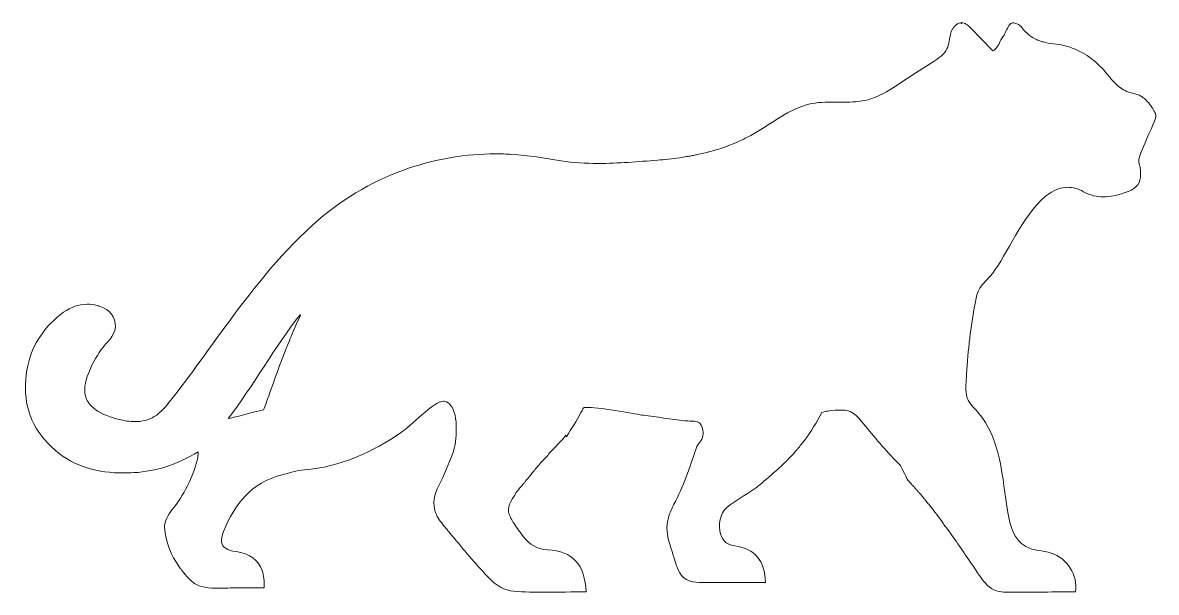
# Model space of a CAD drawing. Header units: millimetres. Extents: x -1063 to 1960, y -491 to 822.
# Drawn here: x -1039 to -275, y -491 to -107 of the extents above; entities that cross this region are included whole.
import ezdxf

# ---------------------------------------------------------------- set-up
doc = ezdxf.new("R2010")
doc.units = ezdxf.units.MM
doc.header["$MEASUREMENT"] = 0
doc.layers.add('Layer 1', color=7, linetype='Continuous')

msp = doc.modelspace()

# ---------------------------------------------------------------- linework, layer by layer
at = {"layer": 'Layer 1', "lineweight": 0}
for points, knots in [([(-275.46, -172.36), (-274.98, -171.19), (-274.63, -169.44), (-275.16, -168.46), (-275.16, -168.46), (-275.16, -168.46), (-275.16, -168.46), (-275.17, -168.43), (-275.18, -168.41), (-275.2, -168.38), (-275.47, -167.87), (-275.75, -167.36), (-276.03, -166.86), (-276.19, -166.58), (-276.34, -166.3), (-276.51, -166.02), (-276.66, -165.76), (-276.81, -165.5), (-276.96, -165.25), (-277.04, -165.11), (-277.12, -164.98), (-277.2, -164.85), (-277.44, -164.46), (-277.69, -164.08), (-277.94, -163.7), (-278.06, -163.51), (-278.18, -163.33), (-278.31, -163.15), (-279.21, -161.84), (-280.19, -160.62), (-281.29, -159.52), (-281.63, -159.19), (-281.98, -158.86), (-282.35, -158.55), (-282.55, -158.38), (-282.75, -158.21), (-282.96, -158.05), (-283.25, -157.82), (-283.56, -157.59), (-283.87, -157.38), (-284.27, -157.11), (-284.69, -156.85), (-285.11, -156.61), (-286.47, -155.86), (-287.98, -155.28), (-289.67, -154.93), (-293.13, -154.2), (-296.09, -152.91), (-298.72, -151.1), (-301.35, -149.28), (-303.65, -146.95), (-305.79, -144.16), (-311.83, -136.28), (-318.99, -129.94), (-327.44, -125.91), (-332.55, -123.47), (-338.12, -121.87), (-344.19, -121.29), (-346.52, -121.06), (-348.71, -120.7), (-350.77, -120.16), (-351.29, -120.03), (-351.81, -119.88), (-352.32, -119.72), (-352.62, -119.62), (-352.92, -119.52), (-353.22, -119.41), (-353.91, -119.17), (-354.59, -118.9), (-355.24, -118.6), (-355.29, -118.58), (-355.34, -118.56), (-355.39, -118.54), (-359.1, -116.85), (-362.32, -114.3), (-365.13, -110.54), (-365.88, -109.54), (-367.27, -108.55), (-368.69, -107.93), (-369.57, -107.54), (-370.47, -107.29), (-371.21, -107.29), (-371.51, -107.29), (-371.77, -107.33), (-372.01, -107.41), (-374.01, -108.08), (-375.21, -111.5), (-376.47, -113.88), (-376.85, -114.61), (-377.21, -115.36), (-377.56, -116.13), (-378.31, -116.83), (-378.94, -117.71), (-379.4, -118.79), (-380.22, -120.76), (-382.61, -125.44), (-384.83, -126.06), (-384.83, -126.06), (-399.88, -110.66), (-399.88, -110.66), (-401.33, -109.17), (-402.93, -107.6), (-404.98, -107.23), (-405.05, -107.22), (-405.12, -107.21), (-405.19, -107.2), (-405.38, -107.18), (-405.57, -107.16), (-405.76, -107.16), (-405.8, -107.16), (-405.84, -107.15), (-405.88, -107.15), (-405.88, -107.15), (-405.88, -107.15), (-405.88, -107.15), (-405.88, -107.15), (-405.88, -107.91), (-405.88, -107.91), (-405.88, -107.91), (-405.88, -107.91), (-405.88, -107.91), (-405.88, -107.74), (-405.88, -107.59), (-405.88, -107.47), (-405.88, -107.47), (-405.88, -107.15), (-405.88, -107.15), (-405.88, -107.15), (-405.88, -107.15), (-405.88, -107.15), (-407.55, -107.15), (-409.08, -107.98), (-410.32, -109.23), (-410.79, -109.7), (-411.21, -110.22), (-411.59, -110.79), (-411.78, -111.08), (-411.96, -111.38), (-412.13, -111.69), (-412.5, -112.37), (-412.81, -113.09), (-413.03, -113.8), (-413.06, -113.9), (-413.09, -114), (-413.12, -114.09), (-414.15, -117.64), (-414.16, -121.5), (-415.79, -124.81), (-417.67, -128.63), (-421.41, -131.13), (-424.98, -133.44), (-424.98, -133.44), (-436.67, -141.01), (-436.67, -141.01), (-436.67, -141.01), (-448.37, -148.58), (-448.37, -148.58), (-448.77, -148.85), (-449.18, -149.11), (-449.59, -149.37), (-455.69, -153.31), (-461.96, -157.18), (-468.96, -159.04), (-474.36, -160.48), (-479.88, -160.71), (-485.42, -160.71), (-488.05, -160.71), (-490.67, -160.66), (-493.3, -160.66), (-493.3, -160.66), (-493.3, -160.66), (-493.3, -160.66), (-499.31, -160.66), (-505.3, -160.93), (-511.14, -162.72), (-524.62, -166.86), (-535.82, -176.45), (-548.02, -183.14), (-548.62, -183.47), (-549.23, -183.8), (-549.83, -184.12), (-551.05, -184.76), (-552.28, -185.37), (-553.51, -185.96), (-554.75, -186.55), (-555.99, -187.12), (-557.24, -187.66), (-557.87, -187.93), (-558.5, -188.2), (-559.13, -188.46), (-562.57, -189.89), (-566.07, -191.15), (-569.62, -192.27), (-570.23, -192.46), (-570.85, -192.65), (-571.47, -192.84), (-573.03, -193.31), (-574.61, -193.75), (-576.19, -194.17), (-576.48, -194.24), (-576.77, -194.32), (-577.06, -194.39), (-579.3, -194.97), (-581.57, -195.5), (-583.84, -195.98), (-584.3, -196.07), (-584.76, -196.17), (-585.23, -196.26), (-586.18, -196.46), (-587.13, -196.64), (-588.09, -196.82), (-589.15, -197.02), (-590.22, -197.21), (-591.29, -197.39), (-592.8, -197.64), (-594.32, -197.88), (-595.84, -198.09), (-600.86, -198.82), (-605.91, -199.36), (-610.95, -199.77), (-623.67, -200.78), (-637.35, -201.96), (-650.79, -201.96), (-659.35, -201.96), (-667.8, -201.48), (-675.85, -200.18), (-686.96, -198.39), (-697.91, -196.54), (-709.16, -195.85), (-710.99, -195.73), (-712.81, -195.65), (-714.64, -195.59), (-716.46, -195.54), (-718.29, -195.51), (-720.11, -195.51), (-739.85, -195.51), (-759.39, -198.79), (-777.93, -205.03), (-800.32, -212.57), (-821.26, -224.42), (-839.34, -240.03), (-862.64, -260.14), (-881.84, -284.39), (-900.1, -309.02), (-913.06, -326.51), (-925.36, -344.57), (-938.95, -361.56), (-942.2, -365.66), (-945.57, -369.82), (-950.02, -372.56), (-953.99, -374.99), (-958.41, -375.9), (-962.9, -375.9), (-966.56, -375.9), (-970.26, -375.3), (-973.81, -374.44), (-978.85, -373.22), (-985.1, -371.12), (-989.83, -367.64), (-989.85, -367.63), (-989.87, -367.62), (-989.88, -367.61), (-990.65, -367.04), (-991.38, -366.43), (-992.06, -365.79), (-992.69, -365.18), (-993.28, -364.54), (-993.81, -363.86), (-993.86, -363.8), (-993.91, -363.74), (-993.95, -363.69), (-994.48, -362.99), (-994.95, -362.25), (-995.36, -361.47), (-995.38, -361.42), (-995.41, -361.37), (-995.44, -361.32), (-995.83, -360.55), (-996.14, -359.74), (-996.38, -358.89), (-996.4, -358.82), (-996.42, -358.76), (-996.44, -358.69), (-996.61, -358.07), (-996.73, -357.43), (-996.8, -356.77), (-997.31, -352.45), (-996.15, -348.11), (-994.63, -344.04), (-992.42, -338.13), (-989.43, -332.52), (-985.76, -327.4), (-982.2, -322.41), (-976.75, -318.61), (-976.25, -312.1), (-975.75, -305.54), (-980.51, -300.29), (-986.47, -298.31), (-987.17, -298.08), (-987.85, -297.88), (-988.54, -297.7), (-990.82, -297.12), (-993.07, -296.83), (-995.27, -296.83), (-1000.89, -296.83), (-1006.24, -298.69), (-1011.18, -302.26), (-1023.61, -311.25), (-1032.31, -323.87), (-1035.31, -338.22), (-1038.74, -354.6), (-1037.05, -371.44), (-1025.76, -385.79), (-1022.81, -389.54), (-1019.67, -392.77), (-1016.36, -395.57), (-1003.46, -406.45), (-987.93, -410.5), (-970.82, -410.5), (-968.52, -410.5), (-966.2, -410.43), (-963.85, -410.29), (-948.55, -409.39), (-934.29, -404.77), (-920.5, -396.24), (-920.63, -398.48), (-920.49, -399.86), (-920.82, -401.1), (-924.24, -413.71), (-929.84, -425.15), (-938.12, -435.4), (-940.72, -438.61), (-943.3, -443.25), (-943.09, -447.08), (-942.54, -457.09), (-938.72, -465.81), (-933.17, -473.72), (-932.88, -474.15), (-932.57, -474.57), (-932.27, -474.99), (-931.91, -475.48), (-931.54, -475.97), (-931.17, -476.46), (-929.86, -478.16), (-928.48, -479.84), (-927.04, -481.48), (-921.85, -487.38), (-915.38, -488.06), (-908.7, -488.06), (-906.78, -488.06), (-904.84, -488.01), (-902.9, -488), (-899.39, -487.99), (-895.87, -487.99), (-892.35, -487.99), (-886.89, -487.99), (-881.44, -487.99), (-876.02, -487.99), (-875.77, -483.4), (-876.2, -479.49), (-877.33, -476.22), (-879.82, -469.03), (-885.67, -464.92), (-894.95, -463.5), (-897.85, -463.05), (-900.09, -462.4), (-901.69, -461.44), (-905.21, -459.34), (-905.65, -455.79), (-903.3, -449.86), (-895.99, -431.38), (-884.4, -417.04), (-864.13, -411.81), (-859.07, -410.51), (-853.99, -408.78), (-848.82, -408.37), (-824.76, -406.45), (-803.01, -396.6), (-783.33, -383.03), (-778.28, -379.54), (-761.18, -362.09), (-755.11, -362.09), (-754.92, -362.09), (-754.75, -362.11), (-754.58, -362.14), (-752.59, -362.55), (-751.04, -363.72), (-749.85, -365.41), (-749.71, -365.6), (-749.58, -365.81), (-749.45, -366.02), (-749.41, -366.09), (-749.37, -366.15), (-749.34, -366.21), (-744.53, -374.39), (-746.74, -392.06), (-748.8, -397.25), (-751.7, -404.55), (-754.6, -411.9), (-758.26, -418.83), (-761.61, -425.18), (-762.55, -431.3), (-760.51, -437.08), (-760.39, -437.4), (-760.27, -437.72), (-760.13, -438.04), (-760, -438.37), (-759.85, -438.69), (-759.7, -439.02), (-759.45, -439.55), (-759.17, -440.07), (-758.86, -440.6), (-758.8, -440.7), (-758.75, -440.8), (-758.69, -440.9), (-758.11, -441.84), (-757.45, -442.78), (-756.7, -443.7), (-755.57, -445.1), (-754.43, -446.49), (-753.29, -447.89), (-752.75, -448.55), (-752.21, -449.22), (-751.67, -449.88), (-751.06, -450.62), (-750.45, -451.37), (-749.83, -452.11), (-749.14, -452.96), (-748.44, -453.81), (-747.73, -454.66), (-740.1, -463.9), (-732.31, -473.01), (-724.07, -481.69), (-720.03, -485.94), (-713.51, -489.81), (-707.86, -490.21), (-700.79, -490.7), (-693.69, -490.84), (-686.59, -490.84), (-677.39, -490.84), (-668.17, -490.61), (-658.96, -490.61), (-658.96, -490.61), (-658.96, -490.61), (-658.96, -490.61), (-659.85, -472.35), (-667.9, -463.07), (-684.97, -462.26), (-692.39, -461.91), (-697.04, -458.68), (-701.15, -453.45), (-703.4, -450.6), (-705.53, -447.66), (-707.53, -444.63), (-708.29, -443.46), (-708.93, -442.41), (-709.47, -441.42), (-709.56, -441.24), (-709.66, -441.06), (-709.75, -440.89), (-709.84, -440.69), (-709.94, -440.5), (-710.03, -440.31), (-712.47, -435.15), (-711.39, -431.87), (-706.99, -425.43), (-706.68, -424.98), (-706.45, -424.39), (-706.29, -423.75), (-706.26, -423.71), (-706.23, -423.68), (-706.2, -423.64), (-705.13, -422.39), (-704.06, -421.13), (-702.99, -419.87), (-702.12, -418.84), (-701.25, -417.8), (-700.39, -416.76), (-700.2, -416.55), (-700.02, -416.33), (-699.84, -416.11), (-698.85, -414.92), (-697.86, -413.72), (-696.87, -412.52), (-696.83, -412.48), (-696.8, -412.43), (-696.76, -412.39), (-695.73, -411.14), (-694.71, -409.88), (-693.7, -408.62), (-693.48, -408.41), (-693.25, -408.19), (-693.03, -407.97), (-693.04, -407.91), (-693.03, -407.86), (-693.03, -407.8), (-692.47, -407.09), (-691.89, -406.38), (-691.33, -405.67), (-689.59, -403.7), (-687.93, -401.83), (-686.11, -400.14), (-685.06, -399.17), (-684.34, -398.18), (-683.85, -397.15), (-679.79, -393.27), (-676, -389.24), (-672.56, -384.94), (-672.46, -385.33), (-672.37, -385.72), (-672.27, -386.13), (-672.27, -386.13), (-672.27, -386.13), (-672.27, -386.13), (-668.75, -380.42), (-664.96, -375.41), (-662.76, -370.05), (-662.51, -369.77), (-662.27, -369.49), (-662.06, -369.2), (-661.94, -369.05), (-661.84, -368.9), (-661.74, -368.75), (-661.71, -368.58), (-661.6, -368.34), (-661.54, -368.18), (-661.31, -367.63), (-661.08, -367.12), (-660.75, -366.67), (-660.75, -366.67), (-660.75, -366.67), (-660.75, -366.66), (-660.67, -366.63), (-660.59, -366.61), (-660.5, -366.58), (-660.49, -366.58), (-660.48, -366.57), (-660.47, -366.57), (-660.39, -366.55), (-660.31, -366.53), (-660.22, -366.51), (-660.2, -366.5), (-660.19, -366.5), (-660.17, -366.5), (-659.97, -366.46), (-659.75, -366.42), (-659.51, -366.39), (-659.48, -366.39), (-659.45, -366.39), (-659.42, -366.38), (-659.32, -366.37), (-659.22, -366.36), (-659.11, -366.35), (-659.08, -366.35), (-659.06, -366.35), (-659.04, -366.35), (-658.91, -366.34), (-658.77, -366.33), (-658.64, -366.32), (-658.6, -366.32), (-658.56, -366.32), (-658.53, -366.32), (-658.42, -366.32), (-658.31, -366.31), (-658.2, -366.31), (-658.15, -366.31), (-658.1, -366.31), (-658.06, -366.31), (-657.92, -366.3), (-657.78, -366.3), (-657.63, -366.3), (-657.62, -366.3), (-657.61, -366.3), (-657.6, -366.3), (-648.07, -366.3), (-623.51, -371.22), (-620.55, -371.61), (-611.2, -372.85), (-601.85, -374.13), (-592.49, -375.33), (-590.26, -375.62), (-584.81, -375.27), (-582.96, -376.52), (-582.19, -377.05), (-581.5, -377.98), (-580.99, -379.13), (-580.93, -379.27), (-580.87, -379.42), (-580.81, -379.56), (-580.69, -379.89), (-580.58, -380.22), (-580.48, -380.57), (-579.65, -383.58), (-579.94, -387.39), (-582.42, -389.79), (-583.39, -390.73), (-584.1, -392.1), (-584.77, -394.03), (-589.2, -406.75), (-593.38, -419.76), (-599.74, -431.53), (-601.23, -434.29), (-602.4, -436.95), (-603.2, -439.6), (-604.79, -444.82), (-604.96, -449.98), (-603.33, -455.66), (-603.06, -456.59), (-602.79, -457.53), (-602.51, -458.46), (-601.88, -460.62), (-601.25, -462.77), (-600.59, -464.92), (-599.7, -467.82), (-598.78, -470.71), (-597.81, -473.58), (-595.76, -479.64), (-591.47, -483.97), (-585.09, -484.15), (-578.4, -484.34), (-571.71, -484.39), (-565.03, -484.39), (-556.02, -484.39), (-547.02, -484.3), (-538.01, -484.3), (-538.01, -484.3), (-538.01, -484.3), (-538.01, -484.3), (-538.01, -484.3), (-538.01, -484.3), (-538.01, -484.3), (-538.72, -469.33), (-544.95, -461.67), (-558.73, -459.66), (-565.11, -458.73), (-567.88, -455.11), (-568.79, -449.43), (-569.94, -442.28), (-567.97, -436.14), (-561.86, -431.9), (-561.42, -431.59), (-560.98, -431.29), (-560.54, -430.99), (-555.14, -427.33), (-549.55, -423.95), (-544.21, -420.2), (-539.37, -416.8), (-524.6, -403.49), (-522.65, -401.2), (-522.53, -401.06), (-522.4, -400.91), (-522.27, -400.76), (-520.82, -399.25), (-519.4, -397.72), (-518.02, -396.14), (-517.68, -395.76), (-517.35, -395.37), (-517.02, -394.97), (-516.79, -394.71), (-516.56, -394.44), (-516.34, -394.17), (-514.82, -392.35), (-513.33, -390.47), (-511.87, -388.53), (-507.49, -382.72), (-503.44, -376.42), (-500.2, -369.84), (-498.89, -369.27), (-497.36, -368.93), (-496.05, -368.79), (-492.28, -368.38), (-489.37, -368.1), (-486.99, -368.1), (-479.98, -368.1), (-477.49, -370.48), (-470.75, -378.86), (-463.4, -387.97), (-455.53, -397.04), (-447.11, -405.52), (-446.1, -407.13), (-442.74, -414.8), (-441.5, -416.11), (-440.95, -416.69), (-440.41, -417.27), (-439.87, -417.85), (-439.7, -418.04), (-439.53, -418.23), (-439.35, -418.42), (-438.99, -418.81), (-438.63, -419.2), (-438.27, -419.59), (-438.06, -419.83), (-437.84, -420.07), (-437.63, -420.31), (-437.32, -420.66), (-437.01, -421), (-436.7, -421.35), (-436.46, -421.61), (-436.23, -421.88), (-436, -422.14), (-435.71, -422.47), (-435.43, -422.79), (-435.15, -423.11), (-434.9, -423.39), (-434.65, -423.68), (-434.41, -423.96), (-434.15, -424.27), (-433.88, -424.57), (-433.62, -424.87), (-433.36, -425.18), (-433.1, -425.48), (-432.85, -425.78), (-432.6, -426.07), (-432.36, -426.35), (-432.12, -426.64), (-431.85, -426.96), (-431.58, -427.28), (-431.31, -427.61), (-431.09, -427.87), (-430.87, -428.14), (-430.65, -428.4), (-430.37, -428.75), (-430.08, -429.09), (-429.8, -429.43), (-429.6, -429.67), (-429.41, -429.91), (-429.21, -430.15), (-428.91, -430.52), (-428.61, -430.89), (-428.31, -431.27), (-428.15, -431.46), (-427.99, -431.66), (-427.84, -431.85), (-427.5, -432.27), (-427.17, -432.69), (-426.83, -433.11), (-426.76, -433.2), (-426.69, -433.29), (-426.61, -433.38), (-423.91, -436.79), (-421.28, -440.25), (-418.7, -443.75), (-418.69, -443.77), (-418.68, -443.79), (-418.66, -443.81), (-418.17, -444.64), (-417.68, -445.48), (-417.16, -446.31), (-417.07, -446.29), (-416.97, -446.27), (-416.87, -446.25), (-416.87, -446.25), (-416.87, -446.25), (-416.87, -446.26), (-411.11, -454.17), (-405.59, -462.28), (-400.03, -470.46), (-398.16, -473.21), (-396.28, -475.97), (-394.39, -478.74), (-391.6, -482.82), (-388.59, -487.09), (-384.11, -489.18), (-380.84, -490.71), (-377.14, -490.9), (-373.5, -490.9), (-372.99, -490.9), (-372.47, -490.9), (-371.96, -490.89), (-357.64, -490.77), (-343.32, -490.65), (-329, -490.54), (-329, -490.54), (-329, -490.54), (-329, -490.54), (-329, -490.54), (-329, -490.54), (-329, -490.54), (-327.51, -479.48), (-334.83, -467.89), (-345.45, -464.47), (-351.07, -462.67), (-357.36, -462.92), (-362.54, -460.11), (-370.41, -455.83), (-373.22, -446.05), (-374.69, -437.22), (-378.63, -413.55), (-379.2, -387.29), (-395.14, -369.35), (-397.73, -366.43), (-400.75, -363.7), (-402.09, -360.04), (-402.99, -357.59), (-403.05, -354.93), (-402.97, -352.31), (-402.96, -351.92), (-402.94, -351.53), (-402.93, -351.15), (-402.83, -348.7), (-402.71, -346.26), (-402.56, -343.82), (-401.62, -327.87), (-399.7, -311.98), (-396.82, -296.27), (-396.25, -293.19), (-395.64, -290.08), (-394.23, -287.3), (-392.4, -283.69), (-389.37, -280.87), (-386.65, -277.87), (-377.54, -267.83), (-366.87, -241.32), (-352.7, -227.21), (-352.68, -227.19), (-352.66, -227.17), (-352.64, -227.15), (-351.26, -225.78), (-349.85, -224.54), (-348.4, -223.43), (-348.06, -223.17), (-347.73, -222.92), (-347.39, -222.68), (-347.14, -222.51), (-346.9, -222.34), (-346.65, -222.17), (-342.8, -219.59), (-338.7, -218.06), (-334.33, -218.06), (-330.94, -218.06), (-327.39, -218.97), (-323.66, -221.03), (-319.12, -223.52), (-314.68, -224.5), (-310.27, -224.5), (-305.61, -224.5), (-300.97, -223.41), (-296.24, -221.84), (-294.43, -221.24), (-292.88, -220.62), (-291.57, -219.93), (-291.53, -219.92), (-291.5, -219.9), (-291.46, -219.88), (-290.76, -219.51), (-290.14, -219.12), (-289.57, -218.71), (-285.56, -215.83), (-284.67, -211.78), (-285.63, -204.62), (-285.92, -202.45), (-286.99, -199.96), (-286.3, -198.16), (-282.93, -189.47), (-279.04, -180.98), (-275.46, -172.36)], [0, 0, 0, 0, 1, 1, 1, 2, 2, 2, 3, 3, 3, 4, 4, 4, 5, 5, 5, 6, 6, 6, 7, 7, 7, 8, 8, 8, 9, 9, 9, 10, 10, 10, 11, 11, 11, 12, 12, 12, 13, 13, 13, 14, 14, 14, 15, 15, 15, 16, 16, 16, 17, 17, 17, 18, 18, 18, 19, 19, 19, 20, 20, 20, 21, 21, 21, 22, 22, 22, 23, 23, 23, 24, 24, 24, 25, 25, 25, 26, 26, 26, 27, 27, 27, 28, 28, 28, 29, 29, 29, 30, 30, 30, 31, 31, 31, 32, 32, 32, 33, 33, 33, 34, 34, 34, 35, 35, 35, 36, 36, 36, 37, 37, 37, 38, 38, 38, 39, 39, 39, 40, 40, 40, 41, 41, 41, 42, 42, 42, 43, 43, 43, 44, 44, 44, 45, 45, 45, 46, 46, 46, 47, 47, 47, 48, 48, 48, 49, 49, 49, 50, 50, 50, 51, 51, 51, 52, 52, 52, 53, 53, 53, 54, 54, 54, 55, 55, 55, 56, 56, 56, 57, 57, 57, 58, 58, 58, 59, 59, 59, 60, 60, 60, 61, 61, 61, 62, 62, 62, 63, 63, 63, 64, 64, 64, 65, 65, 65, 66, 66, 66, 67, 67, 67, 68, 68, 68, 69, 69, 69, 70, 70, 70, 71, 71, 71, 72, 72, 72, 73, 73, 73, 74, 74, 74, 75, 75, 75, 76, 76, 76, 77, 77, 77, 78, 78, 78, 79, 79, 79, 80, 80, 80, 81, 81, 81, 82, 82, 82, 83, 83, 83, 84, 84, 84, 85, 85, 85, 86, 86, 86, 87, 87, 87, 88, 88, 88, 89, 89, 89, 90, 90, 90, 91, 91, 91, 92, 92, 92, 93, 93, 93, 94, 94, 94, 95, 95, 95, 96, 96, 96, 97, 97, 97, 98, 98, 98, 99, 99, 99, 100, 100, 100, 101, 101, 101, 102, 102, 102, 103, 103, 103, 104, 104, 104, 105, 105, 105, 106, 106, 106, 107, 107, 107, 108, 108, 108, 109, 109, 109, 110, 110, 110, 111, 111, 111, 112, 112, 112, 113, 113, 113, 114, 114, 114, 115, 115, 115, 116, 116, 116, 117, 117, 117, 118, 118, 118, 119, 119, 119, 120, 120, 120, 121, 121, 121, 122, 122, 122, 123, 123, 123, 124, 124, 124, 125, 125, 125, 126, 126, 126, 127, 127, 127, 128, 128, 128, 129, 129, 129, 130, 130, 130, 131, 131, 131, 132, 132, 132, 133, 133, 133, 134, 134, 134, 135, 135, 135, 136, 136, 136, 137, 137, 137, 138, 138, 138, 139, 139, 139, 140, 140, 140, 141, 141, 141, 142, 142, 142, 143, 143, 143, 144, 144, 144, 145, 145, 145, 146, 146, 146, 147, 147, 147, 148, 148, 148, 149, 149, 149, 150, 150, 150, 151, 151, 151, 152, 152, 152, 153, 153, 153, 154, 154, 154, 155, 155, 155, 156, 156, 156, 157, 157, 157, 158, 158, 158, 159, 159, 159, 160, 160, 160, 161, 161, 161, 162, 162, 162, 163, 163, 163, 164, 164, 164, 165, 165, 165, 166, 166, 166, 167, 167, 167, 168, 168, 168, 169, 169, 169, 170, 170, 170, 171, 171, 171, 172, 172, 172, 173, 173, 173, 174, 174, 174, 175, 175, 175, 176, 176, 176, 177, 177, 177, 178, 178, 178, 179, 179, 179, 180, 180, 180, 181, 181, 181, 182, 182, 182, 183, 183, 183, 184, 184, 184, 185, 185, 185, 186, 186, 186, 187, 187, 187, 188, 188, 188, 189, 189, 189, 190, 190, 190, 191, 191, 191, 192, 192, 192, 193, 193, 193, 194, 194, 194, 195, 195, 195, 196, 196, 196, 197, 197, 197, 198, 198, 198, 199, 199, 199, 200, 200, 200, 201, 201, 201, 202, 202, 202, 203, 203, 203, 204, 204, 204, 205, 205, 205, 206, 206, 206, 207, 207, 207, 208, 208, 208, 209, 209, 209, 210, 210, 210, 211, 211, 211, 212, 212, 212, 213, 213, 213, 214, 214, 214, 215, 215, 215, 216, 216, 216, 217, 217, 217, 218, 218, 218, 219, 219, 219, 220, 220, 220, 221, 221, 221, 222, 222, 222, 223, 223, 223, 224, 224, 224, 225, 225, 225, 226, 226, 226, 227, 227, 227, 228, 228, 228, 229, 229, 229, 230, 230, 230, 231, 231, 231, 232, 232, 232, 233, 233, 233, 234, 234, 234, 235, 235, 235, 236, 236, 236, 237, 237, 237, 238, 238, 238, 239, 239, 239, 240, 240, 240, 241, 241, 241, 242, 242, 242, 243, 243, 243, 244, 244, 244, 245, 245, 245, 246, 246, 246, 247, 247, 247, 248, 248, 248, 249, 249, 249, 250, 250, 250, 251, 251, 251, 252, 252, 252, 253, 253, 253, 254, 254, 254, 255, 255, 255, 256, 256, 256, 257, 257, 257, 258, 258, 258, 259, 259, 259, 260, 260, 260, 261, 261, 261, 262, 262, 262, 263, 263, 263, 264, 264, 264, 265, 265, 265, 266, 266, 266, 267, 267, 267, 268, 268, 268, 269, 269, 269, 270, 270, 270, 271, 271, 271, 272, 272, 272, 273, 273, 273, 274, 274, 274, 275, 275, 275, 276, 276, 276, 277, 277, 277, 278, 278, 278, 279, 279, 279, 280, 280, 280, 281, 281, 281, 282, 282, 282, 283, 283, 283, 284, 284, 284, 285, 285, 285, 285]), ([(-856.99, -316.84), (-857.31, -317.57), (-857.61, -318.31), (-857.92, -319.04), (-858.25, -319.68), (-858.58, -320.31), (-858.93, -320.93), (-858.87, -320.97), (-858.82, -321.02), (-858.76, -321.06), (-865.03, -336.2), (-870.54, -351.64), (-875.86, -367.14), (-876.03, -367.41), (-876.19, -367.68), (-876.35, -367.95), (-882.5, -369.16), (-897.79, -373.74), (-899.81, -373.74), (-899.94, -373.74), (-900.01, -373.73), (-900.03, -373.69), (-883.9, -352.57), (-868.3, -324.94), (-851.73, -303.87), (-851.64, -303.98), (-851.56, -304.09), (-851.5, -304.21), (-853.44, -308.37), (-855.28, -312.58), (-856.99, -316.84)], [0, 0, 0, 0, 1, 1, 1, 2, 2, 2, 3, 3, 3, 4, 4, 4, 5, 5, 5, 6, 6, 6, 7, 7, 7, 8, 8, 8, 9, 9, 9, 10, 10, 10, 10])]:
    msp.add_open_spline(points, degree=3, knots=knots, dxfattribs=at)

doc.saveas('drawing.dxf')
